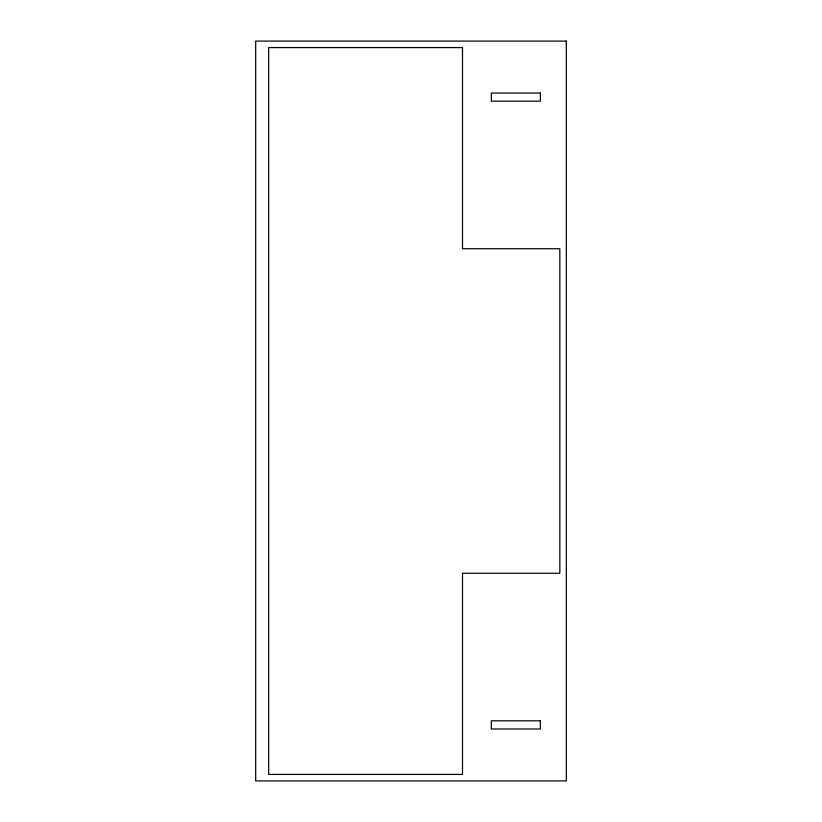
<?xml version="1.0" encoding="UTF-8"?>
<svg xmlns="http://www.w3.org/2000/svg" width="822" height="822" viewBox="0 0 822 822"><rect width="100%" height="100%" fill="white"/><g stroke="black" fill="none" stroke-linecap="round" stroke-linejoin="round"><path stroke-width="1.23" d="M566.317 41.1L255.683 41.1L255.683 780.9L566.317 780.9L566.317 41.1M462.498 47.584L268.66 47.584L268.66 774.416L462.498 774.416L462.498 573.263L559.833 573.263L559.833 248.737L462.498 248.737L462.498 47.584M540.362 93.009L491.32 93.009L491.32 101.188L540.362 101.188L540.362 93.009M540.362 720.812L491.32 720.812L491.32 728.991L540.362 728.991L540.362 720.812"/></g></svg>
